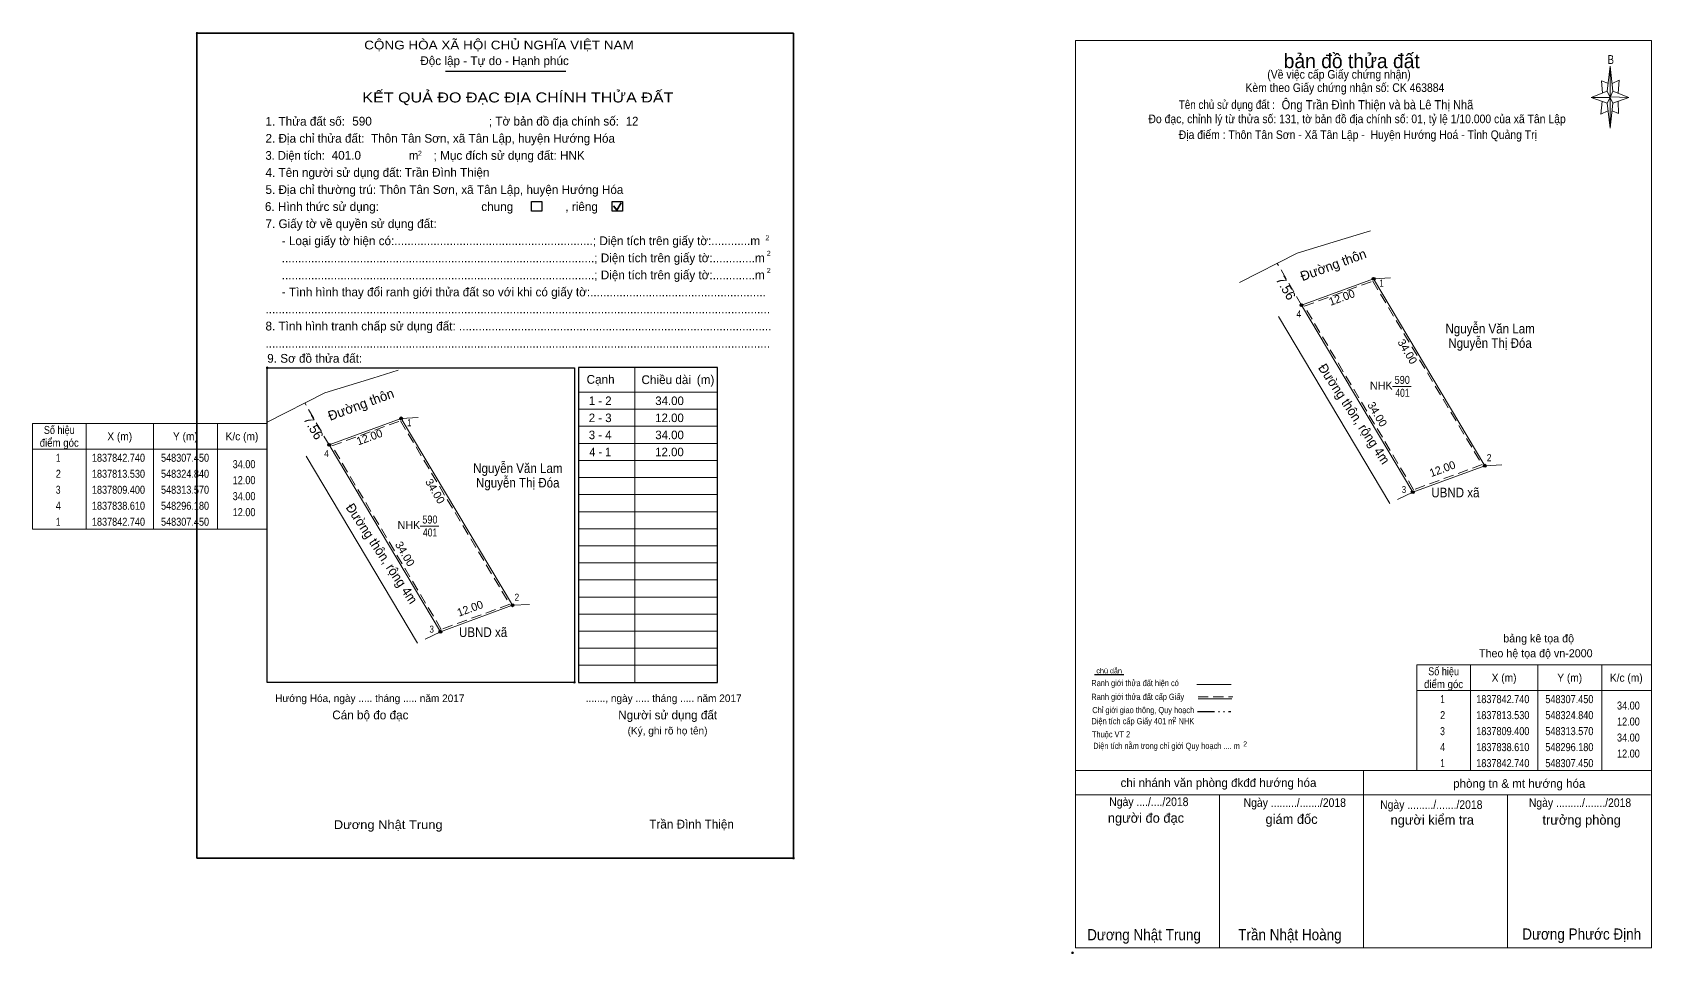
# Model space of a CAD drawing. Header units: metres. Extents: x 548250 to 548897, y 1837759 to 1837904.
# Drawn here: x 548249.8 to 548502.8, y 1837759.1 to 1837903.1 of the extents above; entities that cross this region are included whole.
import ezdxf
from ezdxf.enums import TextEntityAlignment as Align

# ---------------------------------------------------------------- set-up
doc = ezdxf.new("R2010")
doc.units = ezdxf.units.M
doc.header["$LTSCALE"] = 0.53
doc.header["$PDMODE"] = 32
doc.header["$PDSIZE"] = 0.265
doc.linetypes.add('DASH_DOUBLE_DOT', pattern=[9.2, 5, -1.2, 0.3, -1.2, 0.3, -1.2])
doc.linetypes.add('MEDIUM_DASHED', pattern=[4.5, 3, -1.5])
for name, color, linetype, lineweight in [('1', 7, 'Continuous', 13), ('10', 7, 'Continuous', 13), ('11', 7, 'Continuous', 25), ('2', 7, 'Continuous', 35), ('27', 7, 'Continuous', 13), ('4', 7, 'Continuous', 13), ('50', 7, 'Continuous', 25), ('63', 7, 'Continuous', 13), ('8', 7, 'Continuous', 13)]:
    doc.layers.add(name, color=color, linetype=linetype, lineweight=lineweight)
for name, color, linetype in [('13', 7, 'Continuous'), ('36', 7, 'Continuous'), ('48', 7, 'Continuous'), ('52', 7, 'Continuous'), ('6', 7, 'Continuous'), ('9', 7, 'Continuous')]:
    doc.layers.add(name, color=color, linetype=linetype)

msp = doc.modelspace()

# ---------------------------------------------------------------- hatches: boundary and pattern name
at = {"layer": '11'}
for points in [[(548307.6723, 1837842.74, 1), (548307.2277, 1837842.74, 1)], [(548307.6723, 1837842.74, 1), (548307.2277, 1837842.74, 1)], [(548296.4023, 1837838.61, 1), (548295.9577, 1837838.61, 1)], [(548325.0623, 1837813.53, 1), (548324.6177, 1837813.53, 1)], [(548313.7923, 1837809.4, 1), (548313.3477, 1837809.4, 1)]]:
    msp.add_hatch(color=256, dxfattribs=at).paths.add_polyline_path(points)
at = {"layer": '8'}
for points in [[(548459.5923, 1837864.56, 1), (548459.1477, 1837864.56, 1)], [(548459.5923, 1837864.56, 1), (548459.1477, 1837864.56, 1)], [(548448.3223, 1837860.43, 1), (548447.8777, 1837860.43, 1)], [(548476.9823, 1837835.35, 1), (548476.5377, 1837835.35, 1)], [(548465.7123, 1837831.22, 1), (548465.2677, 1837831.22, 1)]]:
    msp.add_hatch(color=256, dxfattribs=at).paths.add_polyline_path(points)

# ---------------------------------------------------------------- linework, layer by layer
at = {"layer": '1', "lineweight": 25}
for p, q in [((548314.34, 1837897.02), (548333.19, 1837897.02)), ((548286.51, 1837804.79), (548286.51, 1837849.03)), ((548356.85, 1837850.67), (548335.13, 1837850.67)), ((548335.13, 1837850.67), (548335.13, 1837849.03)), ((548335.13, 1837849.03), (548335.13, 1837804.79)), ((548356.85, 1837801.49), (548356.85, 1837850.67)), ((548335.13, 1837804.79), (548335.13, 1837801.49))]:
    msp.add_line(p, q, dxfattribs=at)
at = {"layer": '1', "lineweight": 35}
for p, q in [((548341.16, 1837875.26), (548341.8, 1837876.41)), ((548340.63, 1837875.95), (548341.16, 1837875.26))]:
    msp.add_line(p, q, dxfattribs=at)
at = {"layer": '1'}
for p, q in [((548343.96, 1837850.67), (548343.96, 1837801.49)), ((548335.13, 1837846.83), (548335.15, 1837846.83)), ((548335.15, 1837846.83), (548350.06, 1837846.83)), ((548350.06, 1837846.83), (548356.85, 1837846.83)), ((548335.13, 1837844.16), (548335.15, 1837844.16)), ((548335.15, 1837844.16), (548350.06, 1837844.16)), ((548350.06, 1837844.16), (548356.85, 1837844.16)), ((548335.13, 1837841.5), (548335.15, 1837841.5)), ((548335.15, 1837841.5), (548350.06, 1837841.5)), ((548350.06, 1837841.5), (548356.85, 1837841.5)), ((548335.13, 1837838.83), (548335.15, 1837838.83)), ((548335.15, 1837838.83), (548350.06, 1837838.83)), ((548350.06, 1837838.83), (548356.85, 1837838.83)), ((548335.13, 1837836.16), (548335.15, 1837836.16)), ((548335.15, 1837836.16), (548350.06, 1837836.16)), ((548350.06, 1837836.16), (548356.85, 1837836.16)), ((548335.13, 1837833.49), (548335.15, 1837833.49)), ((548335.15, 1837833.49), (548350.06, 1837833.49)), ((548350.06, 1837833.49), (548356.85, 1837833.49)), ((548335.13, 1837830.83), (548335.15, 1837830.83)), ((548335.15, 1837830.83), (548350.06, 1837830.83)), ((548350.06, 1837830.83), (548356.85, 1837830.83)), ((548335.13, 1837828.16), (548335.15, 1837828.16)), ((548335.15, 1837828.16), (548350.06, 1837828.16)), ((548350.06, 1837828.16), (548356.85, 1837828.16)), ((548335.13, 1837825.49), (548335.15, 1837825.49)), ((548335.15, 1837825.49), (548350.06, 1837825.49)), ((548350.06, 1837825.49), (548356.85, 1837825.49)), ((548335.13, 1837822.82), (548335.15, 1837822.82)), ((548335.15, 1837822.82), (548350.06, 1837822.82)), ((548350.06, 1837822.82), (548356.85, 1837822.82)), ((548335.13, 1837820.16), (548335.15, 1837820.16)), ((548335.15, 1837820.16), (548350.06, 1837820.16)), ((548350.06, 1837820.16), (548356.85, 1837820.16)), ((548335.13, 1837817.49), (548335.15, 1837817.49)), ((548335.15, 1837817.49), (548350.06, 1837817.49)), ((548350.06, 1837817.49), (548356.85, 1837817.49)), ((548335.13, 1837814.82), (548335.15, 1837814.82)), ((548335.15, 1837814.82), (548350.06, 1837814.82)), ((548350.06, 1837814.82), (548356.85, 1837814.82)), ((548335.13, 1837812.16), (548335.15, 1837812.16)), ((548335.15, 1837812.16), (548350.06, 1837812.16)), ((548350.06, 1837812.16), (548356.85, 1837812.16)), ((548335.13, 1837809.49), (548335.15, 1837809.49)), ((548335.15, 1837809.49), (548350.06, 1837809.49)), ((548350.06, 1837809.49), (548356.85, 1837809.49)), ((548335.13, 1837806.82), (548335.15, 1837806.82)), ((548335.15, 1837806.82), (548350.06, 1837806.82)), ((548350.06, 1837806.82), (548356.85, 1837806.82)), ((548335.13, 1837804.15), (548350.06, 1837804.15)), ((548350.06, 1837804.15), (548356.85, 1837804.15))]:
    msp.add_line(p, q, dxfattribs=at)
at = {"layer": '1', "lineweight": 25}
for points in [[(548286.51, 1837849.03), (548286.51, 1837850.65), (548334.51, 1837850.65), (548334.51, 1837849.03), (548334.51, 1837804.79)], [(548334.51, 1837804.79), (548334.51, 1837801.49), (548286.51, 1837801.49), (548286.51, 1837804.79)], [(548335.13, 1837801.49), (548356.85, 1837801.49), (548356.85, 1837801.97)]]:
    msp.add_lwpolyline(points, dxfattribs=at)
at = {"layer": '1'}
msp.add_lwpolyline([(548307.45, 1837842.74), (548324.84, 1837813.53), (548313.57, 1837809.4), (548296.18, 1837838.61)], close=True, dxfattribs=at)
for p in [(548275.53, 1837902.93), (548286.51, 1837850.65), (548334.51, 1837801.49), (548368.73, 1837774.02)]:
    msp.add_point(p, dxfattribs=at)
at = {"layer": '10'}
for p, q in [((548295.51, 1837846.74), (548286.51, 1837842.16)), ((548292.59, 1837836.84), (548309.98, 1837807.63))]:
    msp.add_line(p, q, dxfattribs=at)
at = {"layer": '10', "linetype": 'MEDIUM_DASHED'}
msp.add_line((548296.18, 1837838.61), (548292.38, 1837845.15), dxfattribs=at)
at = {"layer": '10'}
msp.add_lwpolyline([(548306.99, 1837850.25), (548303, 1837849.03), (548295.51, 1837846.74)], dxfattribs=at)
msp.add_lwpolyline([(548307.45, 1837842.74), (548324.84, 1837813.53), (548313.57, 1837809.4), (548296.18, 1837838.61)], close=True, dxfattribs=at)
at = {"layer": '10', "linetype": 'MEDIUM_DASHED'}
msp.add_lwpolyline([(548307.32, 1837842.37), (548324.4, 1837813.69), (548313.7, 1837809.77), (548296.62, 1837838.45)], close=True, dxfattribs=at)
at = {"layer": '11'}
for centre in [(548307.45, 1837842.74), (548307.45, 1837842.74), (548296.18, 1837838.61), (548324.84, 1837813.53), (548313.57, 1837809.4)]:
    msp.add_circle(centre, 0.2223, dxfattribs=at)
at = {"layer": '2'}
msp.add_lwpolyline([(548275.53, 1837902.93), (548368.73, 1837902.93), (548368.73, 1837774.02), (548275.53, 1837774.02)], close=True, dxfattribs=at)
at = {"layer": '27'}
for p, q in [((548307.45, 1837842.74), (548310.11, 1837842.88)), ((548324.84, 1837813.53), (548327.5, 1837813.67)), ((548313.57, 1837809.4), (548311.18, 1837808.22))]:
    msp.add_line(p, q, dxfattribs=at)
at = {"layer": '4'}
for p, q in [((548495.86, 1837893.88), (548496.36, 1837897.78)), ((548495.86, 1837891.98), (548493.36, 1837892.88)), ((548496.76, 1837891.98), (548496.36, 1837888.08)), ((548496.76, 1837893.88), (548499.26, 1837892.88)), ((548497.56, 1837892.28), (548497.66, 1837890.38)), ((548497.66, 1837890.38), (548496.66, 1837890.78)), ((548431.74, 1837801.17), (548437.12, 1837801.17)), ((548431.94, 1837798.93), (548437.21, 1837798.93)), ((548412.81, 1837787.71), (548502.81, 1837787.71)), ((548412.81, 1837787.71), (548502.81, 1837787.71)), ((548412.81, 1837787.71), (548502.81, 1837787.71)), ((548457.81, 1837760.01), (548457.81, 1837787.71)), ((548412.81, 1837783.91), (548502.61, 1837783.91)), ((548435.31, 1837760.01), (548435.31, 1837783.91)), ((548480.31, 1837760.01), (548480.31, 1837783.91)), ((548502.81, 1837760.01), (548412.81, 1837760.01))]:
    msp.add_line(p, q, dxfattribs=at)
at = {"layer": '4', "lineweight": 25}
msp.add_line((548420.36, 1837802.66), (548415.74, 1837802.66), dxfattribs=at)
at = {"layer": '4', "linetype": 'MEDIUM_DASHED'}
msp.add_line((548431.94, 1837799.25), (548437.38, 1837799.25), dxfattribs=at)
at = {"layer": '4', "linetype": 'DASH_DOUBLE_DOT', "lineweight": 25}
msp.add_line((548431.84, 1837796.96), (548437.08, 1837796.96), dxfattribs=at)
at = {"layer": '4'}
for points in [[(548412.81, 1837901.81), (548502.81, 1837901.81), (548502.81, 1837760.01), (548412.81, 1837760.01)], [(548496.36, 1837897.78), (548496.76, 1837893.88), (548496.36, 1837892.88)], [(548496.36, 1837892.88), (548493.36, 1837892.88), (548495.86, 1837893.88), (548496.76, 1837891.98), (548499.26, 1837892.88), (548496.36, 1837892.98)], [(548496.36, 1837892.88), (548496.36, 1837888.08), (548495.86, 1837891.98)]]:
    msp.add_lwpolyline(points, close=True, dxfattribs=at)
for points in [[(548496.06, 1837895.08), (548494.96, 1837895.48), (548495.16, 1837893.58)], [(548496.66, 1837895.08), (548497.76, 1837895.58), (548497.56, 1837893.58)], [(548496.36, 1837892.88), (548495.86, 1837893.88), (548493.36, 1837892.88)], [(548495.06, 1837892.28), (548494.86, 1837890.28), (548495.96, 1837890.78)], [(548496.36, 1837892.88), (548496.76, 1837891.98), (548499.26, 1837892.88)]]:
    msp.add_lwpolyline(points, dxfattribs=at)
msp.add_point((548412.34, 1837759.23), dxfattribs=at)
at = {"layer": '50'}
for points in [[(548327.82, 1837876.64), (548329.43, 1837876.64), (548329.43, 1837875.14), (548327.82, 1837875.14)], [(548340.42, 1837876.64), (548342.02, 1837876.64), (548342.02, 1837875.14), (548340.42, 1837875.14)]]:
    msp.add_lwpolyline(points, close=True, dxfattribs=at)
at = {"layer": '63'}
for p, q in [((548258.22, 1837841.93), (548258.22, 1837825.43)), ((548268.72, 1837841.93), (548268.72, 1837825.43)), ((548278.72, 1837841.93), (548278.72, 1837825.43)), ((548249.82, 1837837.93), (548286.52, 1837837.93)), ((548310.43, 1837825.89), (548313.33, 1837825.89)), ((548474.51, 1837804.21), (548474.51, 1837787.71)), ((548485.01, 1837804.21), (548485.01, 1837787.71)), ((548495.01, 1837804.21), (548495.01, 1837787.71)), ((548466.11, 1837800.21), (548502.81, 1837800.21))]:
    msp.add_line(p, q, dxfattribs=at)
for points in [[(548249.82, 1837841.93), (548286.52, 1837841.93), (548286.52, 1837825.43), (548249.82, 1837825.43)], [(548466.11, 1837804.21), (548502.81, 1837804.21), (548502.81, 1837787.71), (548466.11, 1837787.71)]]:
    msp.add_lwpolyline(points, close=True, dxfattribs=at)
at = {"layer": '8'}
for p, q in [((548447.43, 1837868.56), (548438.43, 1837863.98)), ((548459.37, 1837864.56), (548462.03, 1837864.7)), ((548444.51, 1837858.66), (548461.9, 1837829.45)), ((548462.35, 1837847.71), (548465.25, 1837847.71)), ((548476.76, 1837835.35), (548479.42, 1837835.49)), ((548465.49, 1837831.22), (548463.1, 1837830.04))]:
    msp.add_line(p, q, dxfattribs=at)
at = {"layer": '8', "linetype": 'MEDIUM_DASHED'}
msp.add_line((548448.1, 1837860.43), (548444.3, 1837866.97), dxfattribs=at)
at = {"layer": '8'}
msp.add_lwpolyline([(548458.91, 1837872.07), (548454.92, 1837870.85), (548447.43, 1837868.56)], dxfattribs=at)
msp.add_lwpolyline([(548459.37, 1837864.56), (548476.76, 1837835.35), (548465.49, 1837831.22), (548448.1, 1837860.43)], close=True, dxfattribs=at)
msp.add_lwpolyline([(548459.37, 1837864.56), (548476.76, 1837835.35), (548465.49, 1837831.22), (548448.1, 1837860.43)], close=True, dxfattribs=at)
at = {"layer": '8', "linetype": 'MEDIUM_DASHED'}
msp.add_lwpolyline([(548459.24, 1837864.19), (548476.32, 1837835.51), (548465.62, 1837831.59), (548448.54, 1837860.27)], close=True, dxfattribs=at)
at = {"layer": '8', "lineweight": 25}
for centre in [(548459.37, 1837864.56), (548459.37, 1837864.56), (548448.1, 1837860.43), (548476.76, 1837835.35), (548465.49, 1837831.22)]:
    msp.add_circle(centre, 0.2223, dxfattribs=at)

# ---------------------------------------------------------------- texts
at = {"layer": '1'}
for s, height, width, p in [('CỘNG HÒA XÃ HỘI CHỦ NGHĨA VIỆT NAM', 1.369, 1.15, (548301.67, 1837900.4)), ('3. Diện tích:', 1.369, 0.95, (548286.24, 1837883.15)), ('m', 1.369, 0.95, (548308.66, 1837883.15)), ('2', 0.7823, 0.9, (548310.07, 1837883.77)), ('2', 0.7823, 0.9, (548364.36, 1837870.58)), ('2', 0.7823, 0.9, (548364.57, 1837868.14)), ('2', 0.7823, 0.9, (548364.57, 1837865.47)), ('Dương Nhật Trung', 1.369, 1.1, (548296.92, 1837778.57))]:
    msp.add_text(s, height=height, dxfattribs=dict(at, width=width)).set_placement(p)
for s, height, p in [('Độc lập - Tự do - Hạnh phúc', 1.369, (548310.43, 1837897.95)), ('1. Thửa đất số:', 1.369, (548286.24, 1837888.48)), ('; Tờ bản đồ địa chính số:', 1.369, (548321.14, 1837888.5)), ('2. Địa chỉ thửa đất:', 1.369, (548286.24, 1837885.82)), ('; Mục đích sử dụng đất: HNK', 1.369, (548312.51, 1837883.15)), ('4. Tên người sử dụng đất:', 1.369, (548286.24, 1837880.48)), ('5. Địa chỉ thường trú: Thôn Tân Sơn, xã Tân Lập, huyện Hướng Hóa', 1.369, (548286.24, 1837877.81)), ('chung                , riêng', 1.369, (548319.96, 1837875.15)), ('7. Giấy tờ về quyền sử dụng đất:', 1.369, (548286.24, 1837872.48)), ('     - Loại giấy tờ hiện có:.............................................................; Diện tích trên giấy tờ:............m', 1.369, (548286.24, 1837869.81)), ('     ................................................................................................; Diện tích trên giấy tờ:.............m', 1.369, (548286.24, 1837867.14)), ('     ................................................................................................; Diện tích trên giấy tờ:.............m', 1.369, (548286.24, 1837864.48)), ('     - Tình hình thay đổi ranh giới thửa đất so với khi có giấy tờ:......................................................', 1.369, (548286.24, 1837861.81)), ('...........................................................................................................................................................', 1.369, (548286.24, 1837859.14)), ('8. Tình hình tranh chấp sử dụng đất: ................................................................................................', 1.369, (548286.24, 1837856.48)), ('...........................................................................................................................................................', 1.369, (548286.24, 1837853.81)), ('9. Sơ đồ thửa đất:', 1.369, (548286.51, 1837851.44)), ('Cạnh', 1.369, (548336.41, 1837848.15)), ('Chiều dài', 1.369, (548344.99, 1837848.1)), ('(m)', 1.369, (548353.63, 1837848.12)), ('Hướng Hóa, ngày ..... tháng ..... năm 2017', 1.174, (548287.76, 1837798.42)), ('......., ngày ..... tháng ..... năm 2017', 1.174, (548336.28, 1837798.42)), ('Cán bộ đo đạc', 1.369, (548296.67, 1837795.71)), ('Người sử dụng đất', 1.369, (548341.35, 1837795.71)), ('(Ký, ghi rõ họ tên)', 1.174, (548342.82, 1837793.35))]:
    msp.add_text(s, height=height, dxfattribs=at).set_placement(p)
for s, height, width, p in [('KẾT QUẢ ĐO ĐẠC ĐỊA CHÍNH THỬA ĐẤT', 1.565, 1.2, (548325.675, 1837892.11)), ('590', 1.25, 0.85, (548311.93, 1837826.31)), ('401', 1.25, 0.8, (548311.96, 1837824.29))]:
    msp.add_text(s, height=height, dxfattribs=dict(at, width=width)).set_placement(p, align=Align.CENTER)
msp.add_text('NHK', height=1.25, dxfattribs=at).set_placement((548308.645, 1837825.43), align=Align.CENTER)
at = {"layer": '10'}
for s, rotation, p in [('Đường thôn', 20.126, (548296.34, 1837842.35)), ('7.56', 300.146, (548292.12, 1837842.62))]:
    msp.add_text(s, height=1.5, rotation=rotation, dxfattribs=at).set_placement(p)
at = {"layer": '13', "width": 0.95}
msp.add_text('Đường thôn, rộng 4m', height=1.5, rotation=303.639, dxfattribs=at).set_placement((548303.7901, 1837821.2005), align=Align.CENTER)
at = {"layer": '36', "width": 0.9}
for s, p in [('Nguyễn Văn Lam', (548325.67, 1837834.2)), ('Nguyễn Thị Đóa', (548325.65, 1837831.94)), ('UBND xã', (548320.24, 1837808.58))]:
    msp.add_text(s, height=1.5, dxfattribs=at).set_placement(p, align=Align.CENTER)
at = {"layer": '4'}
for s, height, p in [('bản đồ thửa đất', 2.25, (548455.955, 1837897.47)), ('bảng kê tọa độ', 1.25, (548485.165, 1837807.73)), ('Theo hệ tọa độ vn-2000', 1.25, (548484.715, 1837805.41)), ('chi nhánh văn phòng đkđđ hướng hóa', 1.35, (548435.14, 1837785.13)), ('phòng tn & mt hướng hóa', 1.35, (548482.135, 1837785.01)), ('người đo đạc', 1.5, (548423.805, 1837779.55)), ('giám đốc', 1.5, (548446.555, 1837779.37)), ('người kiểm tra', 1.5, (548468.535, 1837779.25)), ('trưởng phòng', 1.5, (548491.875, 1837779.25))]:
    msp.add_text(s, height=height, dxfattribs=at).set_placement(p, align=Align.CENTER)
for s, height, width, p in [('B', 1.378, 0.8, (548496.44, 1837898.13)), ('(Về việc cấp Giấy chứng nhận)', 1.35, 0.9, (548453.965, 1837895.83)), ('Kèm theo Giấy chứng nhận số: CK 463884', 1.35, 0.9, (548454.885, 1837893.75)), ('Tên chủ sử dụng đất :', 1.35, 0.85, (548436.445, 1837891.1)), ('Đo đạc, chỉnh lý từ thửa số: 131, tờ bản đồ địa chính số: 01, tỷ lệ 1/10.000 của xã Tân Lập', 1.35, 0.9, (548456.79, 1837888.87)), ('Địa điểm : Thôn Tân Sơn - Xã Tân Lập -  Huyện Hướng Hoá - Tỉnh Quảng Trị ', 1.35, 0.9, (548457.135, 1837886.4)), ('chú dẫn', 0.7999, 1.05, (548418.06, 1837802.9)), ('Ranh giới thửa đất hiện có ', 0.96, 0.9, (548422.265, 1837800.9)), ('Ranh giới thửa đất cấp Giấy', 0.96, 0.9, (548422.52, 1837798.75)), ('Diện tích cấp Giấy 401 m  NHK', 0.96, 0.9, (548423.315, 1837794.95)), ('Chỉ giới giao thông, Quy hoạch', 0.96, 0.9, (548423.38, 1837796.68)), ('2', 0.8, 0.8, (548428.26, 1837795.29)), ('Thuộc VT 2', 0.96, 0.9, (548418.355, 1837792.89)), ('Diện tích nằm trong chỉ giới Quy hoạch .... m', 0.96, 0.9, (548427.025, 1837791.09)), ('2', 0.8, 0.8, (548439.31, 1837791.47)), ('Ngày ..../..../2018', 1.35, 0.9, (548424.26, 1837782.15)), ('Ngày ........./......./2018', 1.35, 0.9, (548447.06, 1837782.02)), ('Ngày ........./......./2018', 1.35, 0.9, (548468.39, 1837781.71)), ('Ngày ........./......./2018', 1.35, 0.9, (548491.62, 1837782.01)), ('Dương Nhật Trung', 1.75, 0.9, (548423.505, 1837761.18)), ('Trần Nhật Hoàng', 1.75, 0.9, (548446.3, 1837761.19)), ('Dương Phước Định', 1.75, 0.9, (548491.885, 1837761.28))]:
    msp.add_text(s, height=height, dxfattribs=dict(at, width=width)).set_placement(p, align=Align.CENTER)
at = {"layer": '4', "width": 0.9}
msp.add_text('Ông Trần Đình Thiện và bà Lê Thị Nhã', height=1.44, dxfattribs=at).set_placement((548445, 1837891.03))
at = {"layer": '48'}
msp.add_text('6. Hình thức sử dụng:', height=1.369, dxfattribs=at).set_placement((548286.15, 1837875.16))
at = {"layer": '52'}
for s, p in [('1 - 2', (548338.53, 1837844.83)), ('34.00', (548349.375, 1837844.83)), ('2 - 3', (548338.53, 1837842.16)), ('12.00', (548349.36, 1837842.16)), ('3 - 4', (548338.53, 1837839.49)), ('34.00', (548349.375, 1837839.49)), ('12.00', (548349.36, 1837836.83))]:
    msp.add_text(s, height=1.333, dxfattribs=at).set_placement(p, align=Align.CENTER)
at = {"layer": '52', "width": 0.95}
msp.add_text('4 - 1', height=1.333, dxfattribs=at).set_placement((548338.535, 1837836.83), align=Align.CENTER)
at = {"layer": '6'}
for s, p in [('590', (548299.8, 1837888.5)), ('Thôn Tân Sơn, xã Tân Lập, huyện Hướng Hóa', (548302.72, 1837885.82)), ('401.0', (548296.58, 1837883.17)), ('Trần Đình Thiện', (548308, 1837880.5)), ('Trần Đình Thiện', (548346.2, 1837778.65))]:
    msp.add_text(s, height=1.369, dxfattribs=at).set_placement(p)
at = {"layer": '6', "width": 0.95}
msp.add_text('12', height=1.369, dxfattribs=at).set_placement((548342.56, 1837888.51))
at = {"layer": '63'}
for s, width, p in [('Số hiệu', 0.85, (548254.02, 1837840.31)), ('điểm góc', 0.9, (548254.02, 1837838.31)), ('X (m)', 0.95, (548263.47, 1837839.31)), ('Y (m)', 0.95, (548273.725, 1837839.31)), ('K/c (m)', 0.95, (548282.565, 1837839.31)), (' 1', 0.75, (548253.67, 1837835.96)), ('1837842.740', 0.85, (548263.27, 1837835.96)), ('548307.450', 0.85, (548273.67, 1837835.96)), (' 2', 0.85, (548253.675, 1837833.46)), ('1837813.530', 0.85, (548263.27, 1837833.46)), ('548324.840', 0.85, (548273.67, 1837833.46)), (' 3', 0.8, (548253.665, 1837830.96)), ('1837809.400', 0.85, (548263.27, 1837830.96)), ('548313.570', 0.85, (548273.67, 1837830.96)), (' 4', 0.85, (548253.67, 1837828.46)), ('1837838.610', 0.85, (548263.27, 1837828.46)), ('548296.180', 0.85, (548273.67, 1837828.46)), (' 1', 0.75, (548253.67, 1837825.96)), ('1837842.740', 0.85, (548263.27, 1837825.96)), ('548307.450', 0.85, (548273.67, 1837825.96)), ('Số hiệu', 0.85, (548470.31, 1837802.59)), ('X (m)', 0.95, (548479.76, 1837801.59)), ('Y (m)', 0.95, (548490.015, 1837801.59)), ('K/c (m)', 0.95, (548498.855, 1837801.59)), ('điểm góc', 0.9, (548470.31, 1837800.59)), (' 1', 0.75, (548469.96, 1837798.24)), ('1837842.740', 0.85, (548479.56, 1837798.24)), ('548307.450', 0.85, (548489.96, 1837798.24)), (' 2', 0.85, (548469.965, 1837795.74)), ('1837813.530', 0.85, (548479.56, 1837795.74)), ('548324.840', 0.85, (548489.96, 1837795.74)), (' 3', 0.8, (548469.955, 1837793.24)), ('1837809.400', 0.85, (548479.56, 1837793.24)), ('548313.570', 0.85, (548489.96, 1837793.24)), (' 4', 0.85, (548469.96, 1837790.74)), ('1837838.610', 0.85, (548479.56, 1837790.74)), ('548296.180', 0.85, (548489.96, 1837790.74)), (' 1', 0.75, (548469.96, 1837788.24)), ('1837842.740', 0.85, (548479.56, 1837788.24)), ('548307.450', 0.85, (548489.96, 1837788.24))]:
    msp.add_text(s, height=1.25, dxfattribs=dict(at, width=width)).set_placement(p, align=Align.CENTER)
for s, rotation, p in [('12.00', 20.126, (548302.7, 1837839.2236)), ('34.00', 300.767, (548312.2064, 1837831.0447)), ('34.00', 300.767, (548307.4964, 1837821.2547)), ('12.00', 20.126, (548318.42, 1837812.4536))]:
    msp.add_text(s, height=1.25, rotation=rotation, dxfattribs=at).set_placement(p, align=Align.CENTER)
at = {"layer": '63', "width": 0.85}
for s, p in [('34.00', (548284.67, 1837834.96)), ('12.00', (548284.67, 1837832.46)), ('34.00', (548284.67, 1837829.96)), ('12.00', (548284.67, 1837827.46)), ('34.00', (548500.96, 1837797.24)), ('12.00', (548500.96, 1837794.74)), ('34.00', (548500.96, 1837792.24)), ('12.00', (548500.96, 1837789.74))]:
    msp.add_text(s, height=1.25, dxfattribs=at).set_placement(p, align=Align.RIGHT)
at = {"layer": '8'}
for s, rotation, p in [('Đường thôn', 20.126, (548448.26, 1837864.17)), ('7.56', 300.146, (548444.04, 1837864.44))]:
    msp.add_text(s, height=1.5, rotation=rotation, dxfattribs=at).set_placement(p)
for s, height, width, p in [('1', 1.111, 0.75, (548460.615, 1837863.33)), ('4', 1.111, 0.9, (548447.69, 1837858.51)), ('Nguyễn Văn Lam', 1.5, 0.9, (548477.58, 1837856.02)), ('Nguyễn Thị Đóa', 1.5, 0.9, (548477.565, 1837853.76)), ('590', 1.25, 0.85, (548463.85, 1837848.13)), ('401', 1.25, 0.8, (548463.88, 1837846.11)), ('2', 1.111, 0.9, (548477.425, 1837836.05)), ('3', 1.111, 0.8, (548464.12, 1837831.07)), ('UBND xã', 1.5, 0.9, (548472.155, 1837830.4))]:
    msp.add_text(s, height=height, dxfattribs=dict(at, width=width)).set_placement(p, align=Align.CENTER)
for s, rotation, p in [('12.00', 20.126, (548454.62, 1837861.0436)), ('34.00', 300.767, (548464.1264, 1837852.8647)), ('34.00', 300.767, (548459.4164, 1837843.0747)), ('12.00', 20.126, (548470.34, 1837834.2736))]:
    msp.add_text(s, height=1.25, rotation=rotation, dxfattribs=at).set_placement(p, align=Align.CENTER)
at = {"layer": '8', "width": 0.95}
msp.add_text('Đường thôn, rộng 4m', height=1.5, rotation=303.639, dxfattribs=at).set_placement((548455.7068, 1837843.0255), align=Align.CENTER)
at = {"layer": '8'}
msp.add_text('NHK', height=1.25, dxfattribs=at).set_placement((548460.565, 1837847.25), align=Align.CENTER)
at = {"layer": '9'}
for s, width, p in [('1', 0.75, (548308.705, 1837841.51)), ('4', 0.9, (548295.775, 1837836.69)), ('2', 0.9, (548325.51, 1837814.23)), ('3', 0.85, (548312.205, 1837809.25))]:
    msp.add_text(s, height=1.111, dxfattribs=dict(at, width=width)).set_placement(p, align=Align.CENTER)

doc.saveas('drawing.dxf')
